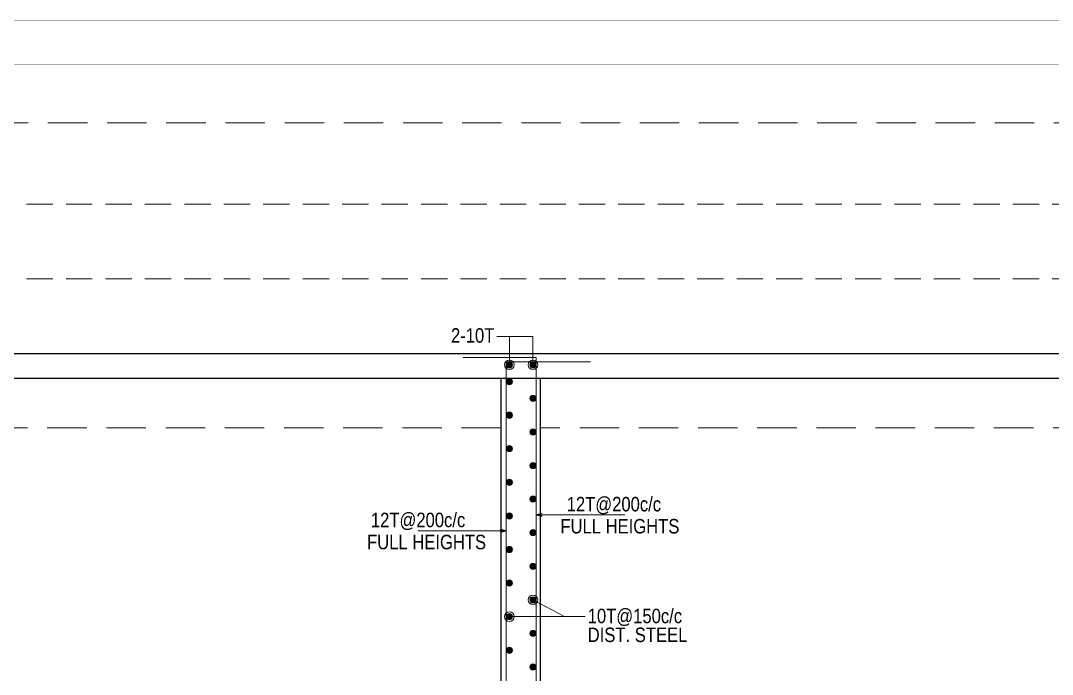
# Model space of a CAD drawing. Header units: millimetres. Extents: x 1112055 to 3390982, y -148532 to 766891.
# Drawn here: x 1819186 to 1844097, y 326860 to 342641 of the extents above; entities that cross this region are included whole.
import ezdxf

# ---------------------------------------------------------------- set-up
doc = ezdxf.new("R2010")
doc.units = ezdxf.units.MM
doc.linetypes.add('Hidden', pattern=[9.525, 6.35, -3.175])
for name, color, linetype, lineweight in [('A_Levels', 150, 'Hidden', 13), ('A_Sectional elevation', 252, 'Continuous', 9), ('B FINAL COLUMN', 1, 'Continuous', 30), ('B P.C.C', 251, 'Continuous', 0), ('B STEEL', 34, 'Continuous', 15), ('B STEEL TEXT', 7, 'Continuous', 15), ('B TITLE BLOCK', 250, 'Continuous', 0)]:
    doc.layers.add(name, color=color, linetype=linetype, lineweight=lineweight)
doc.styles.add('ARIAL', font='arial.ttf')
doc.styles.add('SWINC', font='swissc.ttf')
doc.dimstyles.new('DIM 1', dxfattribs={"dimscale": 0, "dimtxt": 230, "dimasz": 150, "dimexe": 0.18, "dimexo": 0.0625, "dimgap": 0.5, "dimtad": 1, "dimdec": 0, "dimzin": 0, "dimdsep": 46, "dimtxsty": 'ARIAL', "dimblk": 'OBLIQUE', "dimcen": 6, "dimse1": 1, "dimse2": 1, "dimclrd": 256, "dimclrt": 256, "dimadec": 0, "dimazin": 2, "dimtfac": 0.75, "dimtdec": 0, "dimtix": 1, "dimtofl": 0, "dimtmove": 1, "dimatfit": 3, "dimldrblk": 'OPEN30', "dimfxl": 0.18, "dimfrac": 1, "dimtolj": 1, "dimtzin": 0, "dimlwd": -1, "dimarcsym": 0})

# ---------------------------------------------------------------- blocks, each defined once
blk = doc.blocks.new('_Oblique')
at = {"color": 0, "linetype": 'ByBlock', "lineweight": -2}
blk.add_line((-0.5, -0.5), (0.5, 0.5), dxfattribs=at)
blk = doc.blocks.new('_Open30')
at = {"color": 0, "linetype": 'ByBlock', "lineweight": -2}
for p, q in [((-1, 0.27), (0, 0)), ((0, 0), (-1, -0.27)), ((0, 0), (-1, 0))]:
    blk.add_line(p, q, dxfattribs=at)

msp = doc.modelspace()

# ---------------------------------------------------------------- hatches: boundary and pattern name
at = {"layer": 'B STEEL'}
h = msp.add_hatch(color=256, dxfattribs=at)
h.dxf.hatch_style = 1
edge = h.paths.add_edge_path()
edge.add_arc((1830986.3, 334332.2), 75, 0, 360)
h = msp.add_hatch(color=256, dxfattribs=at)
h.dxf.hatch_style = 1
edge = h.paths.add_edge_path()
edge.add_arc((1831556.3, 334332.2), 75, 0, 360)
h = msp.add_hatch(color=256, dxfattribs=at)
h.dxf.hatch_style = 1
edge = h.paths.add_edge_path()
edge.add_arc((1830986.3, 333926.9), 75, 0, 360)
h = msp.add_hatch(color=256, dxfattribs=at)
h.dxf.hatch_style = 1
edge = h.paths.add_edge_path()
edge.add_arc((1831556.3, 333521.6), 75, 0, 360)
h = msp.add_hatch(color=256, dxfattribs=at)
h.dxf.hatch_style = 1
edge = h.paths.add_edge_path()
edge.add_arc((1830986.3, 333116.3), 75, 0, 360)
h = msp.add_hatch(color=256, dxfattribs=at)
h.dxf.hatch_style = 1
edge = h.paths.add_edge_path()
edge.add_arc((1831556.3, 332711), 75, 0, 360)
h = msp.add_hatch(color=256, dxfattribs=at)
h.dxf.hatch_style = 1
edge = h.paths.add_edge_path()
edge.add_arc((1830986.3, 332305.7), 75, 0, 360)
h = msp.add_hatch(color=256, dxfattribs=at)
h.dxf.hatch_style = 1
edge = h.paths.add_edge_path()
edge.add_arc((1831556.3, 331900.4), 75, 0, 360)
h = msp.add_hatch(color=256, dxfattribs=at)
h.dxf.hatch_style = 1
edge = h.paths.add_edge_path()
edge.add_arc((1830986.3, 331495.1), 75, 0, 360)
h = msp.add_hatch(color=256, dxfattribs=at)
h.dxf.hatch_style = 1
edge = h.paths.add_edge_path()
edge.add_arc((1831556.3, 331089.8), 75, 0, 360)
h = msp.add_hatch(color=256, dxfattribs=at)
h.dxf.hatch_style = 1
edge = h.paths.add_edge_path()
edge.add_arc((1830986.3, 330684.5), 75, 0, 360)
h = msp.add_hatch(color=256, dxfattribs=at)
h.dxf.hatch_style = 1
edge = h.paths.add_edge_path()
edge.add_arc((1831556.3, 330279.2), 75, 0, 360)
h = msp.add_hatch(color=256, dxfattribs=at)
h.dxf.hatch_style = 1
edge = h.paths.add_edge_path()
edge.add_arc((1830986.3, 329873.9), 75, 0, 360)
h = msp.add_hatch(color=256, dxfattribs=at)
h.dxf.hatch_style = 1
edge = h.paths.add_edge_path()
edge.add_arc((1831556.3, 329468.6), 75, 0, 360)
h = msp.add_hatch(color=256, dxfattribs=at)
h.dxf.hatch_style = 1
edge = h.paths.add_edge_path()
edge.add_arc((1830986.3, 329063.3), 75, 0, 360)
h = msp.add_hatch(color=256, dxfattribs=at)
h.dxf.hatch_style = 1
edge = h.paths.add_edge_path()
edge.add_arc((1831556.3, 328658), 75, 0, 360)
h = msp.add_hatch(color=256, dxfattribs=at)
h.dxf.hatch_style = 1
edge = h.paths.add_edge_path()
edge.add_arc((1830986.3, 328252.7), 75, 0, 360)
h = msp.add_hatch(color=256, dxfattribs=at)
h.dxf.hatch_style = 1
edge = h.paths.add_edge_path()
edge.add_arc((1831556.3, 327847.4), 75, 0, 360)
h = msp.add_hatch(color=256, dxfattribs=at)
h.dxf.hatch_style = 1
edge = h.paths.add_edge_path()
edge.add_arc((1830986.3, 327442.1), 75, 0, 360)
h = msp.add_hatch(color=256, dxfattribs=at)
h.dxf.hatch_style = 1
edge = h.paths.add_edge_path()
edge.add_arc((1831556.3, 327036.8), 75, 0, 360)

# ---------------------------------------------------------------- linework, layer by layer
at = {"layer": 'A_Levels', "linetype": 'Hidden', "ltscale": 100}
for p, q in [((1745034.7, 338207.2), (1867797.7, 338207.2)), ((1745034.7, 336407.2), (1867797.7, 336407.2))]:
    msp.add_line(p, q, dxfattribs=at)
at = {"layer": 'A_Sectional elevation', "color": 250, "linetype": 'Hidden', "lineweight": 0, "ltscale": 150}
for p, q in [((1830784.8, 332807.2), (1802907.8, 332807.2)), ((1859354.7, 332807.2), (1831731.3, 332807.2))]:
    msp.add_line(p, q, dxfattribs=at)
at = {"layer": 'B FINAL COLUMN', "lineweight": 25}
for p, q in [((1830784.8, 309607.2), (1830784.8, 334007.2)), ((1831731.3, 334007.2), (1831731.3, 309607.2))]:
    msp.add_line(p, q, dxfattribs=at)
for points in [[(1758190.9, 309607.2), (1758190.9, 334607.2), (1859354.7, 334607.2), (1859354.7, 309607.2)], [(1802907.8, 334007.2), (1858434.7, 334007.2), (1858434.7, 309607.2)]]:
    msp.add_lwpolyline(points, dxfattribs=at)
at = {"layer": 'B P.C.C', "color": 250, "linetype": 'Hidden', "lineweight": 0, "ltscale": 150}
msp.add_lwpolyline([(1742694.2, 340170.1), (1887433.3, 340170.1), (1887433.3, 304643.8), (1742694.2, 304643.8)], close=True, dxfattribs=at)
at = {"layer": 'B STEEL', "flags": 128}
for points in [[(1829868.9, 334507.2), (1831631.3, 334507.2), (1831631.3, 308622.7), (1829936.9, 308622.7)], [(1832944.2, 334407.2), (1830911.3, 334407.2), (1830911.3, 308551.2), (1832577.6, 308551.2)]]:
    msp.add_lwpolyline(points, dxfattribs=at)
at = {"layer": 'B STEEL'}
for centre in [(1830986.3, 334332.2), (1831556.3, 334332.2), (1830986.3, 333926.9), (1831556.3, 333521.6), (1830986.3, 333116.3), (1831556.3, 332711), (1830986.3, 332305.7), (1831556.3, 331900.4), (1830986.3, 331495.1), (1831556.3, 331089.8), (1830986.3, 330684.5), (1831556.3, 330279.2), (1830986.3, 329873.9), (1831556.3, 329468.6), (1830986.3, 329063.3), (1831556.3, 328658), (1830986.3, 328252.7), (1831556.3, 327847.4), (1830986.3, 327442.1), (1831556.3, 327036.8)]:
    msp.add_circle(centre, 75, dxfattribs=at)
at = {"layer": 'B TITLE BLOCK', "color": 1, "const_width": 8.39}
msp.add_lwpolyline([(1739657.8, 219248.5), (1918682.1, 219248.5), (1918682.1, 342636.6), (1739657.8, 342636.6)], close=True, dxfattribs=at)
at = {"layer": 'B TITLE BLOCK', "color": 250, "lineweight": 0, "const_width": 8.39}
msp.add_lwpolyline([(1740704.1, 220294.8), (1917635.8, 220294.8), (1917635.8, 341590.3), (1740704.1, 341590.3)], close=True, dxfattribs=at)

# ---------------------------------------------------------------- texts
at = {"layer": 'B STEEL TEXT', "lineweight": 9, "style": 'SWINC'}
for s, p in [('2-10T', (1829577.3, 334866.1)), ('12T@200c/c', (1832370.7, 330793.4)), ('12T@200c/c', (1827643, 330412.1)), ('FULL HEIGHTS', (1832218.5, 330260.5)), ('FULL HEIGHTS', (1827550.8, 329879.2)), ('10T@150c/c', (1832878.4, 328094.3)), ('DIST. STEEL', (1832878.4, 327639.5))]:
    msp.add_text(s, height=350, dxfattribs=at).set_placement(p)

# ---------------------------------------------------------------- leaders
at = {"layer": 'B STEEL TEXT', "lineweight": 9}
for points in [[(1831556.3, 334332.2), (1831556.3, 335013.4), (1830685.2, 335013.4)], [(1830986.3, 334332.2), (1830986.3, 335013.4), (1830685.2, 335013.4)], [(1831556.3, 328658), (1832315, 328252.7)], [(1830986.3, 328252.7), (1832818, 328252.7)]]:
    msp.add_leader(points, dimstyle='DIM 1', override={"dimscale": 1, "dimasz": 230, "dimtad": 0, "dimtxsty": 'SWINC', "dimldrblk": 'DotBlank', "dimfxlon": 1, "dimarcsym": 2}, dxfattribs=at)
at = {"layer": 'B STEEL TEXT', "lineweight": 5}
for points in [[(1831631.3, 330707.8), (1833771.9, 330707.8)], [(1830911.3, 330326.5), (1828779.8, 330326.5)]]:
    msp.add_leader(points, dimstyle='DIM 1', override={"dimscale": 1, "dimtad": 0, "dimtxsty": 'SWINC', "dimfxlon": 1, "dimlwd": 5, "dimarcsym": 2}, dxfattribs=at)

doc.saveas('drawing.dxf')
